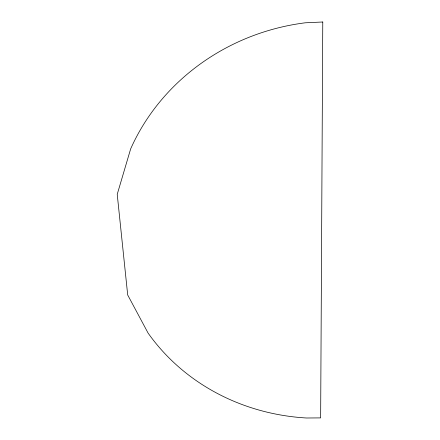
<?xml version="1.0" encoding="UTF-8"?>
<svg xmlns="http://www.w3.org/2000/svg" width="440" height="440" viewBox="0 0 440 440"><rect width="100%" height="100%" fill="white"/><g stroke="black" fill="none" stroke-linecap="round" stroke-linejoin="round"><path stroke-width="0.66" d="M322.773 22L320.65 417.896L306.576 418A213.439 197.846 -13.2 0 1 148.082 333.075L127.694 294.976L117.227 194.315L130.669 148.857A213.439 197.846 -13.2 0 1 305.322 22.792L322.773 22"/></g></svg>
